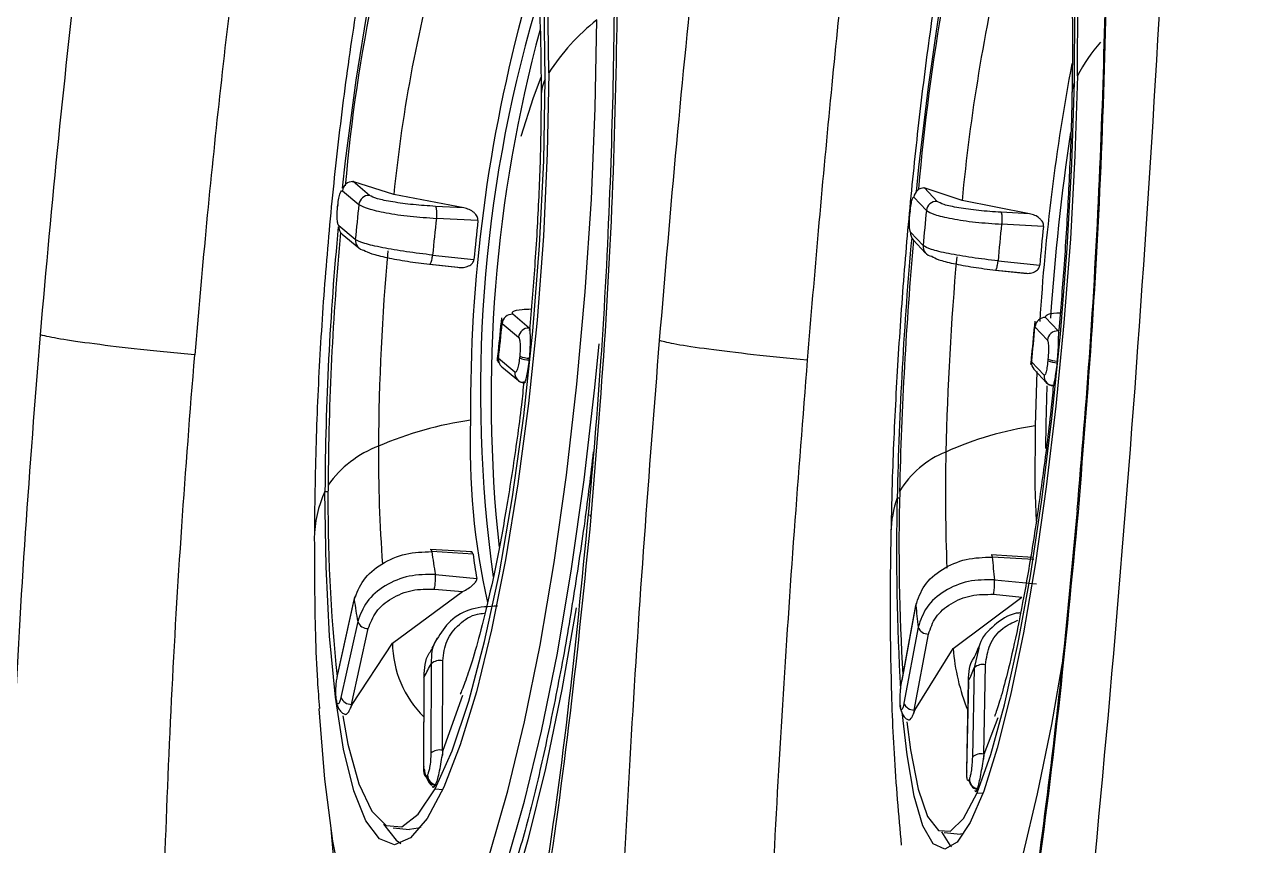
# Model space of a CAD drawing. Extents: x 400 to 501, y 484 to 634.
# Drawn here: x 487.845 to 489.288, y 548.891 to 549.852 of the extents above; entities that cross this region are included whole.
import ezdxf

# ---------------------------------------------------------------- set-up
doc = ezdxf.new("R2010")
doc.units = 0
doc.header["$MEASUREMENT"] = 0
doc.layers.add('DIM', color=3, linetype='Continuous')
doc.layers.add('GEOMETRY', color=3, linetype='Continuous', lineweight=25)

# ---------------------------------------------------------------- blocks, each defined once
blk = doc.blocks.new('2026 GRANDEE')
at = {"layer": 'GEOMETRY', "ltscale": 16}
for p, q in [((37.7921, -47.1828), (37.8114, -47.1988)), ((37.8053, -47.1721), (37.8035, -47.1718)), ((37.8035, -47.1718), (37.8046, -47.172)), ((37.8239, -47.1881), (37.8046, -47.172)), ((37.8046, -47.172), (37.8053, -47.1721)), ((37.8522, -47.1872), (37.8053, -47.1721)), ((38.4744, -47.1795), (38.4728, -47.1792)), ((38.4728, -47.1792), (38.4736, -47.1794)), ((38.4882, -47.1951), (38.4736, -47.1794)), ((38.4736, -47.1794), (38.4744, -47.1795)), ((38.5175, -47.1943), (38.4744, -47.1795)), ((37.7866, -47.1992), (37.7864, -47.2012)), ((37.9341, -47.2028), (37.8522, -47.1872)), ((38.4611, -47.1902), (38.4757, -47.2059)), ((38.5963, -47.2096), (38.5175, -47.1943)), ((37.7865, -47.2015), (37.7867, -47.1995)), ((37.9341, -47.2028), (37.9011, -47.201)), ((38.4566, -47.2067), (38.4564, -47.2087)), ((38.4565, -47.2089), (38.4564, -47.2087)), ((38.4565, -47.2089), (38.4567, -47.2069)), ((38.5963, -47.2096), (38.5631, -47.2079)), ((37.8072, -47.2397), (37.7879, -47.2237)), ((38.6127, -47.2244), (38.5638, -47.2218)), ((37.7919, -47.2337), (37.8112, -47.2497)), ((38.4718, -47.2468), (38.4572, -47.2311)), ((38.4602, -47.2401), (38.4748, -47.2557)), ((37.8941, -47.2687), (37.9269, -47.2722)), ((37.8947, -47.2687), (37.9308, -47.2725)), ((38.5596, -47.2649), (38.6083, -47.27)), ((37.7717, -47.5346), (37.7754, -47.5349)), ((38.4415, -47.542), (38.4442, -47.5423)), ((38.083, -47.5645), (38.0819, -47.5621)), ((37.806, -47.6599), (37.7864, -47.7487)), ((37.8507, -47.7121), (37.9328, -47.652)), ((37.8998, -47.6489), (37.9328, -47.652)), ((37.7864, -47.7503), (37.806, -47.6616)), ((38.4635, -47.6668), (38.4468, -47.7558)), ((38.4468, -47.7571), (38.4634, -47.6681)), ((37.81, -47.6871), (37.7904, -47.7759)), ((37.8028, -47.784), (37.8224, -47.6953)), ((38.4661, -47.6935), (38.4494, -47.7825)), ((38.4615, -47.7906), (38.4782, -47.7016)), ((37.8036, -47.7841), (37.8507, -47.7121)), ((38.4623, -47.7907), (38.5071, -47.7185)), ((38.5369, -47.7183), (38.5316, -47.7411)), ((37.9092, -47.8376), (37.9095, -47.7328)), ((37.8959, -47.7363), (37.8956, -47.8411)), ((38.5316, -47.7411), (38.5295, -47.8457)), ((38.5428, -47.8422), (38.5448, -47.7375)), ((37.8874, -47.7525), (37.8872, -47.8573)), ((37.8874, -47.8564), (37.8877, -47.7516)), ((38.4468, -47.7571), (38.4468, -47.7558)), ((38.5248, -47.7572), (38.5227, -47.8619)), ((38.5229, -47.8612), (38.525, -47.7565)), ((38.5248, -47.7572), (38.525, -47.7565)), ((37.91, -47.8377), (37.933, -47.7732)), ((37.7848, -47.7806), (37.785, -47.7819)), ((37.7851, -47.7791), (37.7849, -47.7779)), ((37.8028, -47.784), (37.8017, -47.7884)), ((37.8017, -47.7884), (37.8036, -47.7841)), ((37.8036, -47.7841), (37.8028, -47.784)), ((38.445, -47.7867), (38.4452, -47.788)), ((38.4452, -47.7858), (38.4451, -47.7846)), ((38.4615, -47.7906), (38.4606, -47.795)), ((38.4606, -47.795), (38.4623, -47.7907)), ((38.4623, -47.7907), (38.4615, -47.7906)), ((38.5435, -47.8422), (38.5597, -47.7994)), ((37.9092, -47.8376), (37.9091, -47.8434)), ((37.9091, -47.8434), (37.91, -47.8377)), ((37.91, -47.8377), (37.9092, -47.8376)), ((38.5426, -47.848), (38.5435, -47.8422)), ((38.5428, -47.8422), (38.5426, -47.848)), ((38.5435, -47.8422), (38.5428, -47.8422)), ((37.8916, -47.8666), (37.8912, -47.8674)), ((38.526, -47.8713), (38.5257, -47.872)), ((37.9011, -47.8781), (37.9007, -47.8789)), ((37.9008, -47.8827), (37.9096, -47.8835)), ((38.5353, -47.8828), (38.535, -47.8835)), ((38.535, -47.8874), (38.5418, -47.888)), ((37.8516, -47.9284), (37.8707, -47.9303)), ((38.4963, -47.9339), (38.5155, -47.9358)), ((38.5193, -47.9356), (38.5155, -47.9358))]:
    blk.add_line(p, q, dxfattribs=at)
at = {"layer": 'GEOMETRY', "color": 4, "ltscale": 16}
for p, q in [((37.9507, -47.2176), (37.9021, -47.215)), ((37.8977, -47.2581), (37.9461, -47.2632)), ((38.5566, -47.2755), (38.5896, -47.279)), ((38.557, -47.2755), (38.5934, -47.2793)), ((38.0108, -47.3434), (37.9915, -47.3273)), ((37.9799, -47.3343), (37.9783, -47.3355)), ((37.9793, -47.3363), (37.979, -47.3381)), ((37.979, -47.3381), (37.9983, -47.3541)), ((38.0108, -47.3434), (38.0117, -47.3448)), ((38.0115, -47.3434), (38.0108, -47.3434)), ((38.0117, -47.3448), (38.0115, -47.3434)), ((38.6035, -47.3406), (38.6028, -47.3419)), ((38.6028, -47.3419), (38.6174, -47.3576)), ((38.6299, -47.3468), (38.6152, -47.3312)), ((38.6299, -47.3468), (38.6306, -47.3483)), ((38.6306, -47.3469), (38.6299, -47.3468)), ((38.6306, -47.346), (38.6306, -47.3467)), ((38.6306, -47.3483), (38.6306, -47.3469)), ((37.9748, -47.379), (37.9751, -47.3772)), ((37.9941, -47.395), (37.9748, -47.379)), ((37.9996, -47.3764), (37.9994, -47.3784)), ((38.0111, -47.3788), (38.0109, -47.3808)), ((38.5988, -47.3828), (38.5995, -47.3815)), ((38.6134, -47.3985), (38.5988, -47.3828)), ((38.618, -47.3798), (38.6178, -47.3818)), ((38.6291, -47.3821), (38.6289, -47.3841)), ((37.9788, -47.389), (37.9981, -47.405)), ((38.6018, -47.3918), (38.6015, -47.3915)), ((38.6018, -47.3918), (38.6164, -47.4075)), ((38.6051, -47.3943), (38.603, -47.458)), ((38.0052, -47.4078), (38.0042, -47.4076)), ((38.6245, -47.4113), (38.6236, -47.411)), ((38.6242, -47.411), (38.6242, -47.4113)), ((37.9441, -47.6055), (37.895, -47.6025)), ((37.9451, -47.6081), (37.8967, -47.6051)), ((38.6008, -47.6119), (38.5514, -47.6088)), ((38.6015, -47.6145), (38.5527, -47.6115)), ((37.9009, -47.632), (37.9495, -47.6366)), ((38.5555, -47.6383), (38.6044, -47.6428)), ((38.5071, -47.7185), (38.5875, -47.6583)), ((38.5543, -47.6551), (38.5875, -47.6583))]:
    blk.add_line(p, q, dxfattribs=at)
at = {"layer": 'GEOMETRY', "ltscale": 16, "flags": 128}
for points in [[(38.0337, -47.0448), (38.0325, -46.9564), (38.0284, -46.8755), (38.0215, -46.8038), (38.0119, -46.743), (37.9999, -46.6944), (37.9857, -46.6591), (37.9697, -46.6378), (37.9522, -46.6312), (37.9335, -46.6392), (37.9142, -46.6618), (37.8946, -46.6984), (37.8752, -46.7482), (37.8564, -46.8101), (37.8387, -46.8828), (37.8224, -46.9645), (37.8078, -47.0534), (37.7954, -47.1477), (37.7918, -47.1798)], [(38.6524, -47.0482), (38.653, -46.96), (38.6513, -46.8792), (38.6472, -46.8078), (38.6409, -46.7472), (38.6325, -46.6989), (38.6221, -46.6639), (38.6101, -46.643), (38.5967, -46.6366), (38.5822, -46.645), (38.5669, -46.6679), (38.5511, -46.7048), (38.5352, -46.7549), (38.5196, -46.8171), (38.5047, -46.8899), (38.4906, -46.9718), (38.4778, -47.0609), (38.4666, -47.1552), (38.4636, -47.184)], [(38.0295, -47.052), (38.0282, -46.9622), (38.0238, -46.8804), (38.0164, -46.8087), (38.0062, -46.7488), (37.9935, -46.7023), (37.9785, -46.6702), (37.9616, -46.6534), (37.9433, -46.6522), (37.924, -46.6667), (37.9041, -46.6966)], [(38.649, -47.0555), (38.6496, -46.9658), (38.6476, -46.8842), (38.6432, -46.8128), (38.6364, -46.7532), (38.6273, -46.7069), (38.6163, -46.6751), (38.6036, -46.6586), (38.5895, -46.6578), (38.5743, -46.6726), (38.5584, -46.7028)], [(38.0244, -47.0502), (38.0152, -47.0738), (38.0009, -47.1192)], [(37.787, -47.1988), (37.7867, -47.1989), (37.7866, -47.1992), (37.7867, -47.1995)], [(37.7865, -47.2015), (37.7864, -47.2012), (37.7864, -47.2012)], [(38.4566, -47.2066), (38.4566, -47.2067), (38.4567, -47.2069)], [(37.7864, -47.7503), (37.7864, -47.749), (37.7864, -47.7487)], [(37.8874, -47.7525), (37.8874, -47.7525), (37.8877, -47.7516)], [(37.7646, -47.7889), (37.7646, -47.789), (37.7713, -47.8714), (37.7806, -47.9439), (37.7924, -48.0053), (37.8064, -48.0544), (37.8224, -48.0905), (37.8384, -48.1114)], [(37.7848, -47.7806), (37.7847, -47.7795), (37.7849, -47.7779)], [(38.445, -47.7867), (38.445, -47.7862), (38.4451, -47.7846)], [(37.7924, -47.7973), (37.7986, -47.8305), (37.8114, -47.877), (37.8264, -47.9091), (37.8433, -47.9259), (37.8616, -47.9271), (37.8809, -47.9126), (37.9008, -47.8827)], [(38.4528, -47.8043), (38.457, -47.837), (38.4661, -47.8833), (38.4771, -47.9151), (38.4898, -47.9316), (38.5039, -47.9324), (38.5191, -47.9175), (38.535, -47.8874)], [(37.8403, -47.9242), (37.855, -47.943), (37.8604, -47.9467)], [(37.8839, -47.9276), (37.8807, -47.9289), (37.8707, -47.9303)], [(38.4935, -47.9333), (38.5032, -47.9488), (38.5052, -47.9507)]]:
    blk.add_lwpolyline(points, dxfattribs=at)
at = {"layer": 'GEOMETRY', "color": 4, "ltscale": 16, "flags": 128}
for points in [[(37.889, -48.1084), (37.901, -48.0955), (37.9225, -48.0618), (37.9441, -48.0149), (37.9653, -47.9557), (37.9858, -47.8851), (38.0053, -47.8043), (38.0234, -47.7147), (38.0399, -47.6179), (38.0543, -47.5155), (38.0665, -47.4093), (38.0764, -47.3011), (38.0836, -47.1927), (38.0881, -47.0859), (38.0898, -46.9827)], [(38.0337, -47.0448), (38.0319, -47.1386), (38.0273, -47.2358), (38.0199, -47.3342), (38.0099, -47.4317), (37.9975, -47.5259), (37.983, -47.6149), (37.9667, -47.6966), (37.9489, -47.7692), (37.9301, -47.8311), (37.9107, -47.8809), (37.8912, -47.9175), (37.8718, -47.9401), (37.8532, -47.9482), (37.8357, -47.9415), (37.8197, -47.9203), (37.8055, -47.885), (37.7935, -47.8364), (37.7839, -47.7755), (37.777, -47.7039), (37.7729, -47.623), (37.7717, -47.5346)], [(37.9008, -47.8827), (37.9207, -47.8382), (37.9401, -47.7803), (37.9586, -47.7102), (37.9758, -47.6298), (37.9911, -47.541), (38.0043, -47.446), (38.0149, -47.3472), (38.0228, -47.2469), (38.0277, -47.1477), (38.0295, -47.052)], [(38.6524, -47.0482), (38.6494, -47.1419), (38.6442, -47.2391), (38.6367, -47.3375), (38.6273, -47.435), (38.616, -47.5293), (38.6033, -47.6184), (38.5892, -47.7003), (38.5742, -47.7732), (38.5586, -47.8353), (38.5428, -47.8854), (38.527, -47.9223), (38.5117, -47.9452), (38.4972, -47.9536), (38.4837, -47.9472), (38.4717, -47.9263), (38.4614, -47.8913), (38.453, -47.843), (38.4475, -47.7928)], [(38.535, -47.8874), (38.5511, -47.8426), (38.5672, -47.7843), (38.5827, -47.714), (38.5974, -47.6334), (38.6108, -47.5445), (38.6226, -47.4494), (38.6326, -47.3505), (38.6404, -47.2503), (38.6459, -47.1511), (38.649, -47.0555)], [(37.8781, -48.138), (37.8975, -48.132), (37.919, -48.1117), (37.9409, -48.0773), (37.9629, -48.0296), (37.9845, -47.9693), (38.0054, -47.8974), (38.0252, -47.8151), (38.0437, -47.7239), (38.0604, -47.6253), (38.0751, -47.5211), (38.0876, -47.4129), (38.0926, -47.3618)], [(38.6168, -47.4111), (38.6155, -47.4555), (38.6151, -47.4843)], [(38.603, -47.458), (38.6028, -47.5289), (38.604, -47.5694)], [(38.0656, -47.6711), (38.0488, -47.7667), (38.0298, -47.8591), (38.0093, -47.9425), (37.9879, -48.0157), (37.9658, -48.0774), (37.9433, -48.1268), (37.9208, -48.1631), (37.8987, -48.1856), (37.8773, -48.194), (37.857, -48.1883), (37.8381, -48.1684), (37.8229, -48.1397)], [(38.5251, -48.1158), (38.5366, -48.1003), (38.5539, -48.0662), (38.5713, -48.019), (38.5888, -47.9595), (38.6059, -47.8886), (38.6224, -47.8076), (38.6362, -47.7286)]]:
    blk.add_lwpolyline(points, dxfattribs=at)
at = {"layer": 'GEOMETRY', "ltscale": 256}
for centre, radius, start, end in [((39.6756, -47.337), 1.8869, 161.0444, 175.1381), ((40.9169, -47.3887), 2.4592, 164.6562, 175.1445), ((39.557, -47.3594), 1.7135, 164.136, 174.2313), ((40.7094, -47.4032), 2.2019, 166.7179, 174.5571), ((38.2504, -47.1844), 0.2578, 128.5411, 147.2112), ((38.8272, -47.1388), 0.1968, 138.7061, 152.6076), ((38.0689, -47.0721), 0.0442, 153.0796, 179.479), ((38.6894, -47.0713), 0.0434, 158.7012, 178.6989), ((37.804, -47.184), 0.012, 87.4364, 174.1426), ((38.473, -47.1914), 0.012, 87.213, 174.3381), ((40.4263, -47.4883), 2.6309, 173.6844, 174.5791), ((37.8233, -47.2001), 0.012, 87.4344, 174.1426), ((38.4876, -47.2071), 0.012, 87.2111, 174.3381), ((41.8687, -47.5553), 3.4109, 174.12, 174.8101), ((41.2309, -47.5534), 3.4593, 174.5505, 179.6889), ((37.7992, -47.2249), 0.0114, 173.7957, 230.0851), ((40.0975, -47.4624), 2.2093, 173.5699, 174.6935), ((41.4125, -47.5196), 2.8643, 174.0317, 174.8983), ((41.4611, -47.5234), 2.864, 174.0067, 174.9233), ((41.1343, -47.5457), 3.359, 174.6362, 179.6861), ((37.8185, -47.241), 0.0113, 173.6342, 263.9149), ((42.9213, -47.6397), 4.4809, 174.8529, 178.7513), ((42.7595, -47.6277), 4.3162, 174.856, 178.7652), ((38.4686, -47.2322), 0.0115, 174.3081, 222.923), ((40.4798, -47.4948), 2.6455, 174.7566, 179.713), ((38.4832, -47.2479), 0.0115, 174.2234, 264.1075), ((41.9263, -47.5622), 3.4285, 174.9462, 178.7695), ((37.8799, -47.6012), 0.128, 110.8329, 144.7151), ((39.5559, -47.4928), 1.7216, 179.6272, 184.2311), ((38.5394, -47.5915), 0.1108, 111.6681, 149.1206), ((40.7206, -47.5388), 2.2226, 178.7045, 182.2095), ((39.6993, -47.5478), 1.9241, 179.3889, 186.0672), ((37.8925, -47.591), 0.1333, 154.9785, 179.5268), ((38.5653, -47.5855), 0.1312, 160.654, 178.7275), ((41.0329, -47.6077), 2.5922, 178.5476, 183.5006), ((40.951, -47.5987), 2.5074, 178.5354, 183.4376), ((38.4405, -47.5334), 0.5485, 187.5138, 190.3592), ((39.2384, -47.5535), 0.6881, 184.8353, 187.0782), ((37.8106, -47.6609), 0.00469, 121.9669, 187.6296), ((38.4532, -47.5729), 0.6533, 187.8039, 190.0693), ((38.468, -47.6676), 0.00456, 132.8173, 185.3817), ((39.2799, -47.5957), 0.8197, 185.0639, 186.8496), ((37.8222, -47.682), 0.0132, 202.5443, 270.7993), ((38.4778, -47.6891), 0.0125, 200.4936, 271.7091), ((37.9753, -47.7102), 0.1247, 180.8679, 225.1016), ((38.7421, -47.701), 0.2357, 184.2457, 202.3557), ((37.9064, -47.7489), 0.0164, 78.9829, 129.7439), ((37.7155, -47.6496), 0.2002, 329.3679, 334.3544), ((38.3128, -47.6567), 0.2345, 334.8123, 338.9273), ((38.5417, -47.7523), 0.0151, 77.8981, 131.8933), ((37.8026, -47.7708), 0.0132, 202.544, 270.7982), ((37.7922, -47.7808), 0.00731, 167.2675, 204.7353), ((38.4525, -47.7872), 0.00739, 169.273, 204.1187), ((38.4611, -47.7781), 0.0125, 200.4932, 271.7081), ((37.9061, -47.8537), 0.0164, 78.9836, 129.7442), ((38.5396, -47.8569), 0.0151, 77.8988, 131.8936), ((37.889, -47.8573), 0.00185, 151.2229, 211.1541), ((38.5247, -47.8619), 0.00198, 158.6519, 219.9461), ((37.9035, -47.867), 0.0122, 181.8966, 256.8914), ((37.9039, -47.8662), 0.0122, 181.8966, 256.8914), ((38.5377, -47.8718), 0.012, 180.9646, 257.1978), ((38.538, -47.8711), 0.012, 180.9646, 257.1978), ((38.5801, -47.8698), 0.8038, 184.2797, 199.6162)]:
    blk.add_arc(centre, radius, start, end, dxfattribs=at)
at = {"layer": 'GEOMETRY', "color": 4, "ltscale": 16}
for centre, radius, start, end in [((39.7224, -47.437), 1.7804, 164.6175, 180.4593), ((39.543, -47.4176), 1.5893, 163.7369, 187.8559), ((39.6131, -47.425), 1.647, 164.8248, 186.092), ((41.0203, -47.4831), 2.4164, 169.2797, 176.5007), ((41.2296, -47.504), 2.6143, 171.4288, 176.2232), ((40.1458, -47.4662), 2.2091, 173.5375, 174.726), ((37.9909, -47.3393), 0.012, 87.4346, 174.1426), ((35.3599, -47.0896), 2.6309, 353.6844, 354.5791), ((38.0102, -47.3554), 0.012, 87.4364, 174.1426), ((35.2059, -47.0334), 3.4109, 354.12, 354.8101), ((38.6147, -47.3431), 0.012, 87.2112, 174.3381), ((38.6293, -47.3588), 0.012, 87.213, 174.3381), ((37.9861, -47.3802), 0.0114, 173.7957, 230.0851), ((38.0123, -47.3455), 0.0353, 248.6619, 267.7252), ((38.0125, -47.3435), 0.0353, 248.6619, 267.7252), ((38.6102, -47.384), 0.0115, 174.3125, 220.8869), ((38.6297, -47.353), 0.0311, 247.4919, 268.4032), ((38.6299, -47.351), 0.0311, 247.4919, 268.4032), ((38.0054, -47.3963), 0.0114, 173.7957, 230.0851), ((38.6249, -47.3996), 0.0115, 174.2885, 222.9426), ((38.0053, -47.3963), 0.0113, 230.3282, 264.0438), ((38.6248, -47.3996), 0.0115, 223.0907, 264.1052), ((38.0031, -47.8747), 0.4278, 98.191, 113.2261), ((38.7668, -47.4826), 0.8252, 177.8258, 192.7577), ((38.6596, -47.8449), 0.3911, 98.3216, 114.3268), ((38.4888, -47.5372), 0.5484, 187.4315, 190.4417)]:
    blk.add_arc(centre, radius, start, end, dxfattribs=at)
at = {"layer": 'GEOMETRY', "ltscale": 16}
for points, knots in [([(38.3574, -50.176), (38.403, -49.923), (38.4942, -49.4179), (38.6002, -48.6558), (38.6841, -47.892), (38.7432, -47.1256), (38.7803, -46.3569), (38.7849, -45.8436), (38.7872, -45.5868)], [0, 0, 0, 0, 0.1671449, 0.333734, 0.5000496, 0.6664839, 0.833174, 1, 1, 1, 1]), ([(39.1013, -45.5868), (39.0987, -45.8651), (39.0934, -46.422), (39.0511, -47.2565), (38.9836, -48.0895), (38.8874, -48.92), (38.7657, -49.748), (38.6608, -50.2959), (38.6083, -50.5702)], [0, 0, 0, 0, 0.166325, 0.332752, 0.499294, 0.665902, 0.832731, 1, 1, 1, 1]), ([(37.4386, -47.3515), (37.4455, -47.2745), (37.4592, -47.1204), (37.4845, -46.8949), (37.513, -46.678), (37.5448, -46.4734), (37.5795, -46.2847), (37.6168, -46.115), (37.6565, -45.9677), (37.6981, -45.8456), (37.7376, -45.7592), (37.7742, -45.7023), (37.8074, -45.6685), (37.8407, -45.6526), (37.8735, -45.6546), (37.9057, -45.6747), (37.9369, -45.7125), (37.9667, -45.7676), (37.9977, -45.8473), (38.0288, -45.9572), (38.0581, -46.1027), (38.0819, -46.2707), (38.0997, -46.4581), (38.1108, -46.6616), (38.115, -46.8775), (38.1119, -47.1024), (38.1019, -47.3328), (38.0893, -47.4873), (38.083, -47.5645)], [0, 0, 0, 0, 0.041087, 0.08223, 0.123464, 0.164816, 0.20631, 0.247959, 0.289767, 0.331727, 0.373822, 0.405473, 0.437165, 0.468882, 0.500608, 0.532325, 0.564013, 0.595652, 0.627228, 0.6692, 0.711024, 0.752686, 0.794189, 0.835544, 0.876774, 0.917905, 0.958968, 1, 1, 1, 1]), ([(38.1634, -47.3581), (38.1699, -47.2809), (38.183, -47.1266), (38.2055, -46.9005), (38.2298, -46.683), (38.2559, -46.4778), (38.2838, -46.2883), (38.3132, -46.1179), (38.3442, -45.97), (38.3763, -45.8473), (38.4068, -45.7604), (38.4349, -45.7031), (38.4604, -45.669), (38.4859, -45.6527), (38.514, -45.6545), (38.544, -45.6821), (38.5752, -45.7434), (38.604, -45.8345), (38.6296, -45.9535), (38.6514, -46.0979), (38.6686, -46.265), (38.6808, -46.4517), (38.6875, -46.6547), (38.6883, -46.8706), (38.6829, -47.0957), (38.6718, -47.3266), (38.6594, -47.4814), (38.6532, -47.5588)], [0, 0, 0, 0, 0.041155, 0.082368, 0.123672, 0.165097, 0.206666, 0.248384, 0.290249, 0.332246, 0.37435, 0.405987, 0.437644, 0.469305, 0.500955, 0.543102, 0.585174, 0.627141, 0.668989, 0.710711, 0.752309, 0.79379, 0.835167, 0.876457, 0.917678, 0.958852, 1, 1, 1, 1]), ([(38.5894, -45.8377), (38.5892, -45.8379), (38.5888, -45.8385), (38.5937, -45.8514), (38.5997, -45.8699), (38.6079, -45.8986), (38.6174, -45.9369), (38.629, -45.9925), (38.6424, -46.0711), (38.6565, -46.1775), (38.6699, -46.3168), (38.6795, -46.4706), (38.685, -46.6307), (38.687, -46.7889), (38.6853, -46.9655), (38.679, -47.1596), (38.6684, -47.359), (38.6572, -47.493), (38.6519, -47.5566)], [0, 0, 0, 0, 0.0336234, 0.0759211, 0.1107248, 0.13955, 0.1763989, 0.2245365, 0.2839532, 0.354622, 0.4365037, 0.5295561, 0.5978116, 0.6710195, 0.7491833, 0.832315, 0.9204385, 1, 1, 1, 1]), ([(37.9806, -45.8633), (37.9801, -45.8629), (37.9774, -45.861), (37.9854, -45.875), (37.9973, -45.9054), (38.0143, -45.9562), (38.0328, -46.0276), (38.0489, -46.105), (38.0633, -46.1899), (38.0768, -46.2859), (38.0903, -46.411), (38.1023, -46.5715), (38.1103, -46.7708), (38.1112, -46.98), (38.1055, -47.1881), (38.0959, -47.3757), (38.0851, -47.5019), (38.0799, -47.5619)], [0, 0, 0, 0, 0.0138471, 0.0682044, 0.119555, 0.1844287, 0.2473759, 0.310103, 0.3572889, 0.4133361, 0.4820419, 0.5633315, 0.6571321, 0.7633953, 0.8412049, 0.9245841, 1, 1, 1, 1]), ([(37.9812, -45.8746), (37.9768, -45.8739), (37.963, -45.8719), (37.9392, -45.885), (37.9099, -45.914), (37.8811, -45.9594), (37.8527, -46.0201), (37.8264, -46.0913), (37.7995, -46.1794), (37.7784, -46.2613), (37.7618, -46.3341), (37.7517, -46.3815), (37.7422, -46.4289), (37.7337, -46.4731), (37.725, -46.5215), (37.7165, -46.5704), (37.7075, -46.6248), (37.6992, -46.6782), (37.6914, -46.7303), (37.6796, -46.8132), (37.6645, -46.929), (37.6472, -47.0792), (37.632, -47.2277), (37.6234, -47.3264), (37.6192, -47.3749)], [0, 0, 0, 0, 0.029439, 0.093917, 0.159965, 0.227568, 0.289731, 0.357644, 0.414589, 0.48718, 0.518101, 0.545245, 0.568618, 0.596617, 0.616155, 0.64415, 0.670984, 0.69666, 0.72118, 0.744545, 0.811697, 0.876645, 0.939407, 1, 1, 1, 1]), ([(38.6027, -45.8806), (38.5987, -45.8828), (38.5874, -45.8889), (38.5687, -45.9163), (38.5471, -45.9607), (38.5255, -46.0216), (38.5054, -46.0933), (38.4848, -46.1818), (38.4685, -46.2645), (38.4556, -46.3381), (38.4476, -46.3864), (38.4401, -46.4341), (38.4335, -46.4779), (38.4271, -46.5229), (38.4212, -46.5656), (38.4151, -46.6115), (38.4093, -46.6565), (38.4038, -46.7007), (38.3987, -46.7439), (38.3898, -46.82), (38.3777, -46.9299), (38.3629, -47.0782), (38.349, -47.2281), (38.3404, -47.3304), (38.3362, -47.381)], [0, 0, 0, 0, 0.0371727, 0.1053389, 0.1759692, 0.2423598, 0.3145357, 0.3755688, 0.4526584, 0.4863224, 0.5156856, 0.5407562, 0.5703269, 0.5902734, 0.6153276, 0.6394937, 0.6627733, 0.6851681, 0.7066795, 0.7273089, 0.7973307, 0.8638053, 0.9325739, 1, 1, 1, 1]), ([(38.5481, -46.6415), (38.5447, -46.6539), (38.5321, -46.6995), (38.5157, -46.7788), (38.4967, -46.8826), (38.4808, -46.9876), (38.4671, -47.0951), (38.4559, -47.2018), (38.4469, -47.3081), (38.4401, -47.4139), (38.4359, -47.5056), (38.4346, -47.5611), (38.4341, -47.5826)], [0, 0, 0, 0, 0.046677, 0.172041, 0.284305, 0.401082, 0.511042, 0.617667, 0.722802, 0.827654, 0.933038, 1, 1, 1, 1]), ([(37.8403, -46.7975), (37.8387, -46.8042), (37.8295, -46.8441), (37.8156, -46.9231), (37.7984, -47.0328), (37.7845, -47.1453), (37.7736, -47.2568), (37.7657, -47.3677), (37.7605, -47.4795), (37.7596, -47.5525), (37.7592, -47.5898)], [0, 0, 0, 0, 0.028474, 0.168461, 0.313906, 0.45288, 0.588679, 0.723397, 0.858527, 1, 1, 1, 1]), ([(38.6412, -46.8577), (38.6421, -46.869), (38.6442, -46.8947), (38.6461, -46.9462), (38.647, -47.006), (38.6464, -47.0499), (38.6461, -47.0703)], [0, 0, 0, 0, 0.207408, 0.4746, 0.755258, 1, 1, 1, 1]), ([(38.0142, -46.8679), (38.0153, -46.8757), (38.018, -46.8961), (38.0214, -46.9405), (38.0243, -47.0001), (38.0246, -47.047), (38.0247, -47.0717)], [0, 0, 0, 0, 0.1592801, 0.419215, 0.6951636, 1, 1, 1, 1]), ([(37.7867, -47.1995), (37.7871, -47.1967), (37.7878, -47.1911), (37.7894, -47.1854), (37.7909, -47.1825), (37.7917, -47.1827), (37.7921, -47.1828)], [0, 0, 0, 0, 0.279658, 0.559227, 0.779582, 1, 1, 1, 1]), ([(37.8114, -47.1988), (37.8143, -47.2004), (37.8201, -47.2035), (37.8424, -47.2086), (37.8711, -47.213), (37.8918, -47.2143), (37.9021, -47.215)], [0, 0, 0, 0, 0.25003, 0.500035, 0.750022, 1, 1, 1, 1]), ([(37.9011, -47.201), (37.8923, -47.2004), (37.8747, -47.1992), (37.8503, -47.1959), (37.8313, -47.192), (37.8263, -47.1894), (37.8239, -47.1881)], [0, 0, 0, 0, 0.249817, 0.500222, 0.750496, 1, 1, 1, 1]), ([(38.4567, -47.2069), (38.457, -47.2041), (38.4577, -47.1985), (38.459, -47.1929), (38.4602, -47.1899), (38.4608, -47.1901), (38.4611, -47.1902)], [0, 0, 0, 0, 0.279658, 0.559227, 0.779582, 1, 1, 1, 1]), ([(38.5631, -47.2079), (38.5543, -47.2073), (38.5367, -47.2061), (38.5128, -47.2028), (38.4946, -47.1989), (38.4904, -47.1964), (38.4882, -47.1951)], [0, 0, 0, 0, 0.249817, 0.500222, 0.750496, 1, 1, 1, 1]), ([(37.7879, -47.2237), (37.7874, -47.2229), (37.7865, -47.2213), (37.786, -47.2152), (37.786, -47.2083), (37.7863, -47.2037), (37.7865, -47.2015)], [0, 0, 0, 0, 0.2794856, 0.5590017, 0.7794153, 1, 1, 1, 1]), ([(37.9011, -47.201), (37.9012, -47.2012), (37.9015, -47.2016), (37.9019, -47.2031), (37.9022, -47.2059), (37.9024, -47.2095), (37.9023, -47.2127), (37.9022, -47.2142), (37.9021, -47.215)], [0, 0, 0, 0, 0.1247216, 0.2493439, 0.5000002, 0.7506559, 0.8752779, 1, 1, 1, 1]), ([(38.4572, -47.2311), (38.4568, -47.2303), (38.4561, -47.2288), (38.4558, -47.2227), (38.4559, -47.2158), (38.4563, -47.2112), (38.4565, -47.2089)], [0, 0, 0, 0, 0.279486, 0.559002, 0.779415, 1, 1, 1, 1]), ([(38.4757, -47.2059), (38.4782, -47.2074), (38.4832, -47.2105), (38.5046, -47.2155), (38.5327, -47.2198), (38.5534, -47.2211), (38.5638, -47.2218)], [0, 0, 0, 0, 0.25003, 0.500035, 0.750022, 1, 1, 1, 1]), ([(38.5631, -47.2079), (38.5632, -47.208), (38.5634, -47.2084), (38.5637, -47.2099), (38.564, -47.2127), (38.564, -47.2163), (38.5639, -47.2194), (38.5638, -47.221), (38.5638, -47.2218)], [0, 0, 0, 0, 0.124722, 0.249344, 0.5, 0.750656, 0.875278, 1, 1, 1, 1]), ([(38.6127, -47.2244), (38.6127, -47.2236), (38.6128, -47.222), (38.6119, -47.2195), (38.6103, -47.2172), (38.6074, -47.2142), (38.6026, -47.211), (38.5985, -47.2101), (38.5963, -47.2096)], [0, 0, 0, 0, 0.094256, 0.190576, 0.298462, 0.424807, 0.701731, 1, 1, 1, 1]), ([(37.8977, -47.2581), (37.8874, -47.2568), (37.8668, -47.2543), (37.8382, -47.2494), (37.8159, -47.2443), (37.8101, -47.2413), (37.8072, -47.2397)], [0, 0, 0, 0, 0.249978, 0.499965, 0.74997, 1, 1, 1, 1]), ([(37.8173, -47.2523), (37.8197, -47.2536), (37.8247, -47.2563), (37.8436, -47.261), (37.8679, -47.2655), (37.8854, -47.2676), (37.8941, -47.2687)], [0, 0, 0, 0, 0.249775, 0.50014, 0.75045, 1, 1, 1, 1]), ([(38.5596, -47.2649), (38.5493, -47.2636), (38.5286, -47.2611), (38.5006, -47.2563), (38.4793, -47.2513), (38.4743, -47.2483), (38.4718, -47.2468)], [0, 0, 0, 0, 0.249978, 0.499965, 0.74997, 1, 1, 1, 1]), ([(37.8941, -47.2687), (37.8943, -47.2688), (37.8947, -47.2689), (37.8951, -47.2683), (37.8953, -47.268)], [0, 0, 0, 0, 0.481439, 1, 1, 1, 1]), ([(37.8953, -47.268), (37.8956, -47.2675), (37.896, -47.2665), (37.8967, -47.264), (37.8973, -47.2611), (37.8976, -47.2591), (37.8977, -47.2581)], [0, 0, 0, 0, 0.2594194, 0.5189434, 0.7684571, 1, 1, 1, 1]), ([(38.482, -47.2593), (38.4841, -47.2606), (38.4884, -47.2633), (38.5065, -47.2679), (38.5303, -47.2724), (38.5478, -47.2745), (38.5566, -47.2755)], [0, 0, 0, 0, 0.249775, 0.50014, 0.75045, 1, 1, 1, 1]), ([(38.5575, -47.2748), (38.5577, -47.2743), (38.5581, -47.2733), (38.5587, -47.2708), (38.5592, -47.2679), (38.5595, -47.2659), (38.5596, -47.2649)], [0, 0, 0, 0, 0.259419, 0.518943, 0.768457, 1, 1, 1, 1]), ([(38.5566, -47.2755), (38.5567, -47.2756), (38.557, -47.2758), (38.5573, -47.2751), (38.5575, -47.2748)], [0, 0, 0, 0, 0.481439, 1, 1, 1, 1]), ([(38.083, -47.5645), (38.0753, -47.6414), (38.06, -47.7952), (38.0288, -48.0201), (37.9921, -48.2361), (37.9503, -48.4397), (37.9042, -48.6274), (37.855, -48.796), (37.8037, -48.9424), (37.7516, -49.0638), (37.7042, -49.1497), (37.6622, -49.2064), (37.6257, -49.2401), (37.591, -49.2562), (37.5584, -49.2544), (37.5284, -49.2347), (37.5011, -49.1974), (37.4767, -49.1429), (37.4531, -49.064), (37.4317, -48.9549), (37.414, -48.8105), (37.4021, -48.6434), (37.3957, -48.4568), (37.3946, -48.2541), (37.3985, -48.0386), (37.4073, -47.8139), (37.4203, -47.5835), (37.4325, -47.4288), (37.4386, -47.3515)], [0, 0, 0, 0, 0.041057, 0.082162, 0.123351, 0.164655, 0.2061, 0.247701, 0.289465, 0.331384, 0.373443, 0.405075, 0.436756, 0.468469, 0.500191, 0.531908, 0.563602, 0.595259, 0.62686, 0.668869, 0.710729, 0.752429, 0.79397, 0.835363, 0.876631, 0.917804, 0.958914, 1, 1, 1, 1]), ([(37.6192, -47.3749), (37.5975, -47.3728), (37.5539, -47.3685), (37.5, -47.362), (37.4582, -47.356), (37.4452, -47.353), (37.4386, -47.3515)], [0, 0, 0, 0, 0.249999, 0.5, 0.750001, 1, 1, 1, 1]), ([(38.6532, -47.5588), (38.6459, -47.6359), (38.6313, -47.7901), (38.6025, -48.0155), (38.5693, -48.2319), (38.532, -48.4357), (38.4916, -48.6236), (38.4488, -48.7923), (38.4049, -48.9389), (38.3608, -49.0605), (38.3212, -49.147), (38.2868, -49.2043), (38.2573, -49.2388), (38.2297, -49.2558), (38.2045, -49.2549), (38.1817, -49.2362), (38.1618, -49.1999), (38.1447, -49.1464), (38.1291, -49.0685), (38.1162, -48.9603), (38.1074, -48.8166), (38.1035, -48.6501), (38.1042, -48.4638), (38.1092, -48.2613), (38.1179, -48.0458), (38.1301, -47.821), (38.1451, -47.5904), (38.1573, -47.4355), (38.1634, -47.3581)], [0, 0, 0, 0, 0.041162, 0.082347, 0.123582, 0.164889, 0.206291, 0.247806, 0.289448, 0.331223, 0.373128, 0.404645, 0.436222, 0.467848, 0.499507, 0.531181, 0.562853, 0.594507, 0.626127, 0.668193, 0.710134, 0.751928, 0.793567, 0.835055, 0.876411, 0.917664, 0.958847, 1, 1, 1, 1]), ([(38.3362, -47.381), (38.3146, -47.3789), (38.2713, -47.3746), (38.219, -47.3682), (38.1797, -47.3624), (38.1688, -47.3595), (38.1634, -47.3581)], [0, 0, 0, 0, 0.249999, 0.5, 0.750001, 1, 1, 1, 1]), ([(37.7284, -49.0563), (37.7249, -49.0563), (37.715, -49.0565), (37.7002, -49.0467), (37.6835, -49.0305), (37.6694, -49.0087), (37.6575, -48.9845), (37.6475, -48.9591), (37.6378, -48.9292), (37.6276, -48.8904), (37.6168, -48.8387), (37.6065, -48.7734), (37.597, -48.6934), (37.5899, -48.6076), (37.584, -48.5026), (37.5803, -48.39), (37.579, -48.2579), (37.5801, -48.1234), (37.584, -47.9628), (37.5915, -47.781), (37.6033, -47.5774), (37.6139, -47.442), (37.6192, -47.3749)], [0, 0, 0, 0, 0.022869, 0.063225, 0.104428, 0.146472, 0.175654, 0.205952, 0.237363, 0.269884, 0.314028, 0.364902, 0.411334, 0.469084, 0.515273, 0.580653, 0.637089, 0.699583, 0.758387, 0.840437, 0.920962, 1, 1, 1, 1]), ([(38.3362, -47.381), (38.331, -47.4479), (38.3203, -47.5831), (38.3067, -47.7869), (38.2964, -47.9687), (38.2889, -48.1296), (38.2842, -48.2632), (38.281, -48.3955), (38.2803, -48.478), (38.2804, -48.5228), (38.2804, -48.5268), (38.2805, -48.5376), (38.2806, -48.5586), (38.281, -48.5923), (38.2817, -48.6281), (38.2826, -48.6614), (38.2835, -48.6883), (38.2845, -48.7118), (38.2861, -48.744), (38.2886, -48.7832), (38.2923, -48.8273), (38.2964, -48.8653), (38.3017, -48.9045), (38.3086, -48.9432), (38.3174, -48.9797), (38.329, -49.0138), (38.3408, -49.0383), (38.3506, -49.0453), (38.3537, -49.0475)], [0, 0, 0, 0, 0.083395, 0.168757, 0.256138, 0.318134, 0.384746, 0.443319, 0.513894, 0.515398, 0.517611, 0.520531, 0.533542, 0.552931, 0.578706, 0.597508, 0.614601, 0.629984, 0.643655, 0.679583, 0.713268, 0.744704, 0.773886, 0.819075, 0.862576, 0.904383, 0.970345, 1, 1, 1, 1]), ([(38.6521, -47.5566), (38.646, -47.6222), (38.6341, -47.7499), (38.6121, -47.9323), (38.5851, -48.1244), (38.5527, -48.3181), (38.5159, -48.5032), (38.4812, -48.6541), (38.4496, -48.7737), (38.4221, -48.8658), (38.3972, -48.9399), (38.3762, -48.9956), (38.357, -49.04), (38.3473, -49.0625), (38.3428, -49.0717), (38.3464, -49.071), (38.3466, -49.0709)], [0, 0, 0, 0, 0.089874, 0.175044, 0.25554, 0.367507, 0.469039, 0.560131, 0.64076, 0.710897, 0.770513, 0.833605, 0.881113, 0.934325, 0.99714, 1, 1, 1, 1]), ([(38.0798, -47.5618), (38.0722, -47.6395), (38.057, -47.7967), (38.0258, -48.0173), (37.9923, -48.2133), (37.9595, -48.3748), (37.9296, -48.5041), (37.9029, -48.6073), (37.8784, -48.6933), (37.8471, -48.794), (37.8077, -48.9043), (37.7723, -48.9836), (37.7511, -49.0244), (37.7391, -49.0453), (37.7284, -49.0625), (37.7243, -49.0675), (37.7265, -49.0666), (37.7267, -49.0666)], [0, 0, 0, 0, 0.106066, 0.214531, 0.310736, 0.394667, 0.466276, 0.525503, 0.577691, 0.629598, 0.732469, 0.836099, 0.871781, 0.907994, 0.946196, 0.995431, 1, 1, 1, 1]), ([(38.4341, -47.5826), (38.4338, -47.6004), (38.4329, -47.6537), (38.4336, -47.741), (38.4371, -47.8455), (38.443, -47.9133), (38.4462, -47.9488)], [0, 0, 0, 0, 0.135733, 0.405851, 0.689556, 1, 1, 1, 1]), ([(37.7592, -47.5898), (37.7593, -47.6087), (37.7594, -47.6654), (37.7609, -47.7322), (37.7643, -47.7779), (37.7651, -47.7886)], [0, 0, 0, 0, 0.2768835, 0.8310609, 1, 1, 1, 1]), ([(37.8953, -47.6027), (37.8956, -47.6027), (37.8959, -47.6027), (37.8964, -47.6037), (37.8966, -47.6047), (37.8967, -47.6051)], [0, 0, 0, 0, 0.418878, 0.709323, 1, 1, 1, 1]), ([(37.806, -47.6616), (37.8089, -47.6536), (37.8148, -47.6376), (37.8372, -47.6186), (37.8658, -47.6061), (37.8864, -47.6055), (37.8967, -47.6051)], [0, 0, 0, 0, 0.25003, 0.500035, 0.750022, 1, 1, 1, 1]), ([(38.4634, -47.6681), (38.4661, -47.66), (38.4715, -47.644), (38.4933, -47.6249), (38.5217, -47.6125), (38.5424, -47.6118), (38.5527, -47.6115)], [0, 0, 0, 0, 0.25003, 0.500035, 0.750022, 1, 1, 1, 1]), ([(38.5517, -47.609), (38.5518, -47.609), (38.5522, -47.6091), (38.5525, -47.6101), (38.5526, -47.611), (38.5527, -47.6115)], [0, 0, 0, 0, 0.418257, 0.709012, 1, 1, 1, 1]), ([(37.9009, -47.632), (37.8906, -47.632), (37.8699, -47.6319), (37.8412, -47.644), (37.8188, -47.6631), (37.8129, -47.6791), (37.81, -47.6871)], [0, 0, 0, 0, 0.249978, 0.499965, 0.74997, 1, 1, 1, 1]), ([(37.9007, -47.6433), (37.9008, -47.6422), (37.901, -47.64), (37.9012, -47.6368), (37.9011, -47.634), (37.901, -47.6327), (37.9009, -47.632)], [0, 0, 0, 0, 0.259419, 0.518943, 0.768457, 1, 1, 1, 1]), ([(37.8998, -47.6489), (37.9, -47.6481), (37.9003, -47.6464), (37.9006, -47.6444), (37.9007, -47.6433)], [0, 0, 0, 0, 0.481432, 1, 1, 1, 1]), ([(38.5555, -47.6383), (38.5451, -47.6382), (38.5244, -47.6381), (38.496, -47.6503), (38.4742, -47.6694), (38.4688, -47.6854), (38.4661, -47.6935)], [0, 0, 0, 0, 0.249978, 0.499965, 0.74997, 1, 1, 1, 1]), ([(38.5551, -47.6495), (38.5552, -47.6484), (38.5554, -47.6462), (38.5556, -47.643), (38.5556, -47.6402), (38.5556, -47.6389), (38.5555, -47.6383)], [0, 0, 0, 0, 0.259419, 0.518943, 0.768457, 1, 1, 1, 1]), ([(37.8224, -47.6953), (37.8249, -47.6885), (37.8299, -47.6749), (37.849, -47.659), (37.8734, -47.6489), (37.891, -47.6489), (37.8998, -47.6489)], [0, 0, 0, 0, 0.249775, 0.50014, 0.75045, 1, 1, 1, 1]), ([(38.4782, -47.7016), (38.4805, -47.6948), (38.4851, -47.6812), (38.5036, -47.6652), (38.5278, -47.6551), (38.5455, -47.6551), (38.5543, -47.6551)], [0, 0, 0, 0, 0.249775, 0.50014, 0.75045, 1, 1, 1, 1]), ([(38.5543, -47.6551), (38.5544, -47.6543), (38.5547, -47.6526), (38.5549, -47.6506), (38.5551, -47.6495)], [0, 0, 0, 0, 0.481432, 1, 1, 1, 1]), ([(37.8877, -47.7516), (37.8882, -47.7418), (37.8889, -47.7294), (37.8965, -47.7202), (37.8981, -47.7183)], [0, 0, 0, 0, 0.791161, 1, 1, 1, 1]), ([(37.9027, -47.7077), (37.9024, -47.7081), (37.8964, -47.7159), (37.8962, -47.7263), (37.8959, -47.7363)], [0, 0, 0, 0, 0.049984, 1, 1, 1, 1]), ([(37.903, -47.7064), (37.9011, -47.7101), (37.8988, -47.7149), (37.8971, -47.7176), (37.8967, -47.7182)], [0, 0, 0, 0, 0.779573, 1, 1, 1, 1]), ([(38.5366, -47.7169), (38.535, -47.7209), (38.5329, -47.7261), (38.5314, -47.7292), (38.5311, -47.7299)], [0, 0, 0, 0, 0.779695, 1, 1, 1, 1]), ([(38.525, -47.7565), (38.5253, -47.7465), (38.5257, -47.7365), (38.5315, -47.7291), (38.5315, -47.7291)], [0, 0, 0, 0, 0.999046, 1, 1, 1, 1]), ([(37.7849, -47.7779), (37.7847, -47.7758), (37.7842, -47.7717), (37.7845, -47.7636), (37.7853, -47.7561), (37.786, -47.7523), (37.7864, -47.7503)], [0, 0, 0, 0, 0.279658, 0.559227, 0.779582, 1, 1, 1, 1]), ([(38.4451, -47.7846), (38.445, -47.7825), (38.4447, -47.7784), (38.4451, -47.7703), (38.4458, -47.7628), (38.4464, -47.759), (38.4468, -47.7571)], [0, 0, 0, 0, 0.279658, 0.559227, 0.779582, 1, 1, 1, 1]), ([(37.7904, -47.7759), (37.7899, -47.7779), (37.7888, -47.782), (37.7872, -47.7838), (37.7859, -47.7828), (37.7853, -47.7804), (37.7851, -47.7791)], [0, 0, 0, 0, 0.2794856, 0.5590017, 0.7794153, 1, 1, 1, 1]), ([(37.7856, -47.7838), (37.7862, -47.7855), (37.7875, -47.789), (37.7905, -47.7929), (37.7934, -47.7951), (37.7952, -47.7954), (37.7958, -47.7954)], [0, 0, 0, 0, 0.279564, 0.570181, 0.866362, 1, 1, 1, 1]), ([(37.7961, -47.7956), (37.7969, -47.7952), (37.7986, -47.7944), (37.8007, -47.7904), (37.8017, -47.7884)], [0, 0, 0, 0, 0.498624, 1, 1, 1, 1]), ([(38.4494, -47.7825), (38.449, -47.7845), (38.4481, -47.7886), (38.4468, -47.7904), (38.4458, -47.7895), (38.4454, -47.7871), (38.4452, -47.7858)], [0, 0, 0, 0, 0.279486, 0.559002, 0.779415, 1, 1, 1, 1]), ([(38.4458, -47.7902), (38.4463, -47.792), (38.4475, -47.7955), (38.4504, -47.7995), (38.4532, -47.8017), (38.455, -47.802), (38.4555, -47.8021)], [0, 0, 0, 0, 0.279153, 0.570378, 0.867672, 1, 1, 1, 1]), ([(38.4558, -47.8022), (38.4565, -47.8018), (38.4578, -47.801), (38.4597, -47.797), (38.4606, -47.795)], [0, 0, 0, 0, 0.498532, 1, 1, 1, 1]), ([(37.8956, -47.8411), (37.8955, -47.8439), (37.8954, -47.8495), (37.8943, -47.8575), (37.893, -47.8634), (37.8921, -47.8655), (37.8916, -47.8666)], [0, 0, 0, 0, 0.2794855, 0.5590017, 0.7794153, 1, 1, 1, 1]), ([(37.9011, -47.8781), (37.9018, -47.8764), (37.9033, -47.8731), (37.9054, -47.8643), (37.9074, -47.854), (37.9085, -47.8469), (37.9091, -47.8434)], [0, 0, 0, 0, 0.247553, 0.500917, 0.753662, 1, 1, 1, 1]), ([(38.5295, -47.8457), (38.5294, -47.8485), (38.5292, -47.8541), (38.5282, -47.8621), (38.5271, -47.8681), (38.5264, -47.8702), (38.526, -47.8713)], [0, 0, 0, 0, 0.279486, 0.559002, 0.779415, 1, 1, 1, 1]), ([(38.5353, -47.8828), (38.5359, -47.8811), (38.5371, -47.8777), (38.539, -47.8689), (38.5408, -47.8586), (38.542, -47.8515), (38.5426, -47.848)], [0, 0, 0, 0, 0.247553, 0.500917, 0.753662, 1, 1, 1, 1]), ([(37.8912, -47.8674), (37.8907, -47.8681), (37.8895, -47.8695), (37.8883, -47.8671), (37.8875, -47.8625), (37.8874, -47.8585), (37.8874, -47.8564)], [0, 0, 0, 0, 0.279658, 0.559227, 0.779582, 1, 1, 1, 1]), ([(37.8877, -47.8592), (37.8881, -47.8614), (37.8889, -47.8661), (37.8916, -47.8726), (37.8944, -47.8772), (37.8964, -47.8785), (37.8969, -47.8789)], [0, 0, 0, 0, 0.248927, 0.551858, 0.866475, 1, 1, 1, 1]), ([(38.5257, -47.872), (38.5252, -47.8728), (38.5243, -47.8742), (38.5234, -47.8718), (38.5229, -47.8672), (38.5229, -47.8632), (38.5229, -47.8612)], [0, 0, 0, 0, 0.2796579, 0.5592269, 0.7795818, 1, 1, 1, 1]), ([(37.8973, -47.8798), (37.8977, -47.8804), (37.8987, -47.8819), (37.9, -47.8799), (37.9007, -47.8789)], [0, 0, 0, 0, 0.46386, 1, 1, 1, 1]), ([(38.5324, -47.8845), (38.5327, -47.8852), (38.5334, -47.8866), (38.5344, -47.8846), (38.535, -47.8835)], [0, 0, 0, 0, 0.463819, 1, 1, 1, 1])]:
    blk.add_open_spline(points, degree=3, knots=knots, dxfattribs=at)
at = {"layer": 'GEOMETRY', "color": 4, "ltscale": 16}
for points, knots in [([(38.0247, -47.0717), (38.0246, -47.0849), (38.0244, -47.1229), (38.0222, -47.1894), (38.0177, -47.2687), (38.0131, -47.3211), (38.0109, -47.3464)], [0, 0, 0, 0, 0.152403, 0.440052, 0.730145, 1, 1, 1, 1]), ([(38.6461, -47.0703), (38.6458, -47.0838), (38.6449, -47.1228), (38.6419, -47.1908), (38.6371, -47.27), (38.6327, -47.3219), (38.6306, -47.346)], [0, 0, 0, 0, 0.15517, 0.448446, 0.74374, 1, 1, 1, 1]), ([(37.9507, -47.2176), (37.9508, -47.2168), (37.9508, -47.2152), (37.9499, -47.2127), (37.9483, -47.2104), (37.9453, -47.2074), (37.9405, -47.2042), (37.9363, -47.2033), (37.9341, -47.2028)], [0, 0, 0, 0, 0.094256, 0.190576, 0.298462, 0.424807, 0.701731, 1, 1, 1, 1]), ([(37.9269, -47.2722), (37.9292, -47.2724), (37.9335, -47.273), (37.9388, -47.2714), (37.9423, -47.2695), (37.9443, -47.2677), (37.9456, -47.2656), (37.9459, -47.264), (37.9461, -47.2632)], [0, 0, 0, 0, 0.298395, 0.575452, 0.701699, 0.809514, 0.905784, 1, 1, 1, 1]), ([(38.5896, -47.279), (38.5918, -47.2793), (38.596, -47.2798), (38.6011, -47.2783), (38.6046, -47.2763), (38.6065, -47.2745), (38.6079, -47.2724), (38.6081, -47.2708), (38.6083, -47.27)], [0, 0, 0, 0, 0.298395, 0.575452, 0.701699, 0.809514, 0.905784, 1, 1, 1, 1]), ([(37.9915, -47.3273), (37.991, -47.3262), (37.9901, -47.3238), (37.999, -47.3216), (38.0093, -47.3213), (38.013, -47.3211)], [0, 0, 0, 0, 0.392029, 0.784984, 1, 1, 1, 1]), ([(38.6152, -47.3312), (38.6152, -47.33), (38.6151, -47.3278), (38.6234, -47.3258), (38.632, -47.3255), (38.6339, -47.3254)], [0, 0, 0, 0, 0.439572, 0.880182, 1, 1, 1, 1]), ([(37.9783, -47.3314), (37.977, -47.3445), (37.9754, -47.3614), (37.9735, -47.3781), (37.9731, -47.3817)], [0, 0, 0, 0, 0.779488, 1, 1, 1, 1]), ([(38.6025, -47.3355), (38.6013, -47.3487), (38.5998, -47.3657), (38.598, -47.3825), (38.5976, -47.3862)], [0, 0, 0, 0, 0.779481, 1, 1, 1, 1]), ([(37.9983, -47.3541), (37.9987, -47.3549), (37.9996, -47.3565), (38.0002, -47.3626), (38.0002, -47.3695), (37.9998, -47.3741), (37.9996, -47.3764)], [0, 0, 0, 0, 0.279486, 0.559002, 0.779415, 1, 1, 1, 1]), ([(38.0111, -47.3788), (38.0114, -47.3752), (38.012, -47.368), (38.0122, -47.3578), (38.0121, -47.3494), (38.0118, -47.3463), (38.0117, -47.3448)], [0, 0, 0, 0, 0.247558, 0.500834, 0.753648, 1, 1, 1, 1]), ([(38.6174, -47.3576), (38.6177, -47.3584), (38.6184, -47.3599), (38.6187, -47.366), (38.6186, -47.3729), (38.6182, -47.3775), (38.618, -47.3798)], [0, 0, 0, 0, 0.279486, 0.559002, 0.779415, 1, 1, 1, 1]), ([(38.6291, -47.3821), (38.6294, -47.3786), (38.63, -47.3713), (38.6304, -47.3612), (38.6305, -47.3528), (38.6306, -47.3498), (38.6306, -47.3483)], [0, 0, 0, 0, 0.247558, 0.500834, 0.753648, 1, 1, 1, 1]), ([(37.9741, -47.376), (37.9737, -47.3782), (37.9731, -47.3814), (37.9754, -47.3844), (37.9762, -47.3854)], [0, 0, 0, 0, 0.676719, 1, 1, 1, 1]), ([(37.9994, -47.3784), (37.9991, -47.3812), (37.9984, -47.3868), (37.9968, -47.3924), (37.9953, -47.3953), (37.9945, -47.3951), (37.9941, -47.395)], [0, 0, 0, 0, 0.279658, 0.559227, 0.779582, 1, 1, 1, 1]), ([(38.0052, -47.4078), (38.0056, -47.4072), (38.0063, -47.406), (38.0079, -47.3998), (38.0096, -47.3912), (38.0105, -47.3842), (38.0109, -47.3808)], [0, 0, 0, 0, 0.246603, 0.499388, 0.752586, 1, 1, 1, 1]), ([(38.5988, -47.3801), (38.5983, -47.3821), (38.5976, -47.3847), (38.5992, -47.3872), (38.5996, -47.3878)], [0, 0, 0, 0, 0.769072, 1, 1, 1, 1]), ([(38.6178, -47.3818), (38.6175, -47.3846), (38.6169, -47.3902), (38.6156, -47.3958), (38.6144, -47.3988), (38.6137, -47.3986), (38.6134, -47.3985)], [0, 0, 0, 0, 0.279658, 0.559227, 0.779582, 1, 1, 1, 1]), ([(38.6245, -47.4113), (38.6247, -47.4107), (38.625, -47.4094), (38.6263, -47.4032), (38.6277, -47.3946), (38.6285, -47.3876), (38.6289, -47.3841)], [0, 0, 0, 0, 0.246603, 0.499388, 0.752586, 1, 1, 1, 1]), ([(38.0046, -47.4058), (38.0036, -47.415), (37.9998, -47.451), (37.9913, -47.5106), (37.9796, -47.582), (37.967, -47.645), (37.9548, -47.696), (37.9438, -47.7343), (37.9356, -47.7586), (37.9304, -47.771), (37.9299, -47.7719), (37.9299, -47.7721)], [0, 0, 0, 0, 0.0518024, 0.2032935, 0.3531338, 0.5002602, 0.6432135, 0.7656939, 0.877988, 0.9786666, 1, 1, 1, 1]), ([(37.9972, -47.4042), (37.9979, -47.4048), (37.9993, -47.406), (38.0026, -47.4072), (38.0052, -47.4067), (38.0069, -47.4064)], [0, 0, 0, 0, 0.249887, 0.501472, 1, 1, 1, 1]), ([(38.6242, -47.4113), (38.6233, -47.4208), (38.6196, -47.4577), (38.6118, -47.519), (38.6012, -47.5924), (38.5899, -47.6581), (38.5787, -47.7137), (38.5684, -47.7562), (38.5608, -47.783), (38.5561, -47.7964), (38.5556, -47.7978), (38.5556, -47.7979)], [0, 0, 0, 0, 0.052137, 0.202909, 0.35237, 0.499641, 0.643454, 0.781921, 0.895358, 0.996091, 1, 1, 1, 1]), ([(38.616, -47.407), (38.6167, -47.4077), (38.6181, -47.4091), (38.6206, -47.4102), (38.6232, -47.4105), (38.625, -47.41), (38.6258, -47.4098)], [0, 0, 0, 0, 0.248453, 0.499694, 0.751053, 1, 1, 1, 1]), ([(38.0858, -47.4882), (38.0826, -47.5154), (38.0754, -47.5755), (38.0665, -47.632), (38.0617, -47.6629)], [0, 0, 0, 0, 0.453782, 1, 1, 1, 1]), ([(37.9451, -47.6081), (37.9449, -47.6076), (37.9447, -47.6066), (37.9434, -47.6056), (37.9422, -47.6053), (37.9416, -47.6052)], [0, 0, 0, 0, 0.330357, 0.667877, 1, 1, 1, 1]), ([(37.9328, -47.652), (37.935, -47.6508), (37.9393, -47.6485), (37.9441, -47.6448), (37.9471, -47.6419), (37.9487, -47.6399), (37.9496, -47.6381), (37.9496, -47.6371), (37.9495, -47.6366)], [0, 0, 0, 0, 0.298263, 0.575128, 0.701506, 0.809415, 0.905745, 1, 1, 1, 1]), ([(37.9735, -47.669), (37.9634, -47.6694), (37.9431, -47.6703), (37.9171, -47.6846), (37.9074, -47.7001), (37.9027, -47.7077)], [0, 0, 0, 0, 0.339268, 0.678549, 1, 1, 1, 1]), ([(38.0617, -47.6629), (38.0615, -47.6639), (38.0566, -47.697), (38.0453, -47.7576), (38.0281, -47.8427), (38.0096, -47.9191), (37.9904, -47.9863), (37.971, -48.0431), (37.9518, -48.0885), (37.9347, -48.1198), (37.9206, -48.1383), (37.9163, -48.1416), (37.9144, -48.143)], [0, 0, 0, 0, 0.003541, 0.122945, 0.242131, 0.360982, 0.479314, 0.596813, 0.712926, 0.826669, 0.925346, 1, 1, 1, 1]), ([(37.9095, -47.7328), (37.9105, -47.7247), (37.9125, -47.7086), (37.928, -47.6895), (37.9444, -47.6784), (37.9556, -47.6775), (37.9582, -47.6773)], [0, 0, 0, 0, 0.301738, 0.604188, 0.906573, 1, 1, 1, 1]), ([(38.585, -47.6769), (38.5836, -47.677), (38.5722, -47.6782), (38.5548, -47.6908), (38.5395, -47.7059), (38.5373, -47.7167), (38.5369, -47.7183)], [0, 0, 0, 0, 0.058071, 0.492114, 0.926188, 1, 1, 1, 1]), ([(38.5448, -47.7375), (38.546, -47.7296), (38.5484, -47.7136), (38.5627, -47.6945), (38.5766, -47.6882), (38.5828, -47.6854)], [0, 0, 0, 0, 0.355421, 0.711682, 1, 1, 1, 1])]:
    blk.add_open_spline(points, degree=3, knots=knots, dxfattribs=at)

msp = doc.modelspace()

# ---------------------------------------------------------------- block references
at = {"layer": 'DIM'}
msp.add_blockref('2026 GRANDEE', (450.4248, 596.8403), dxfattribs=at)

doc.saveas('drawing.dxf')
